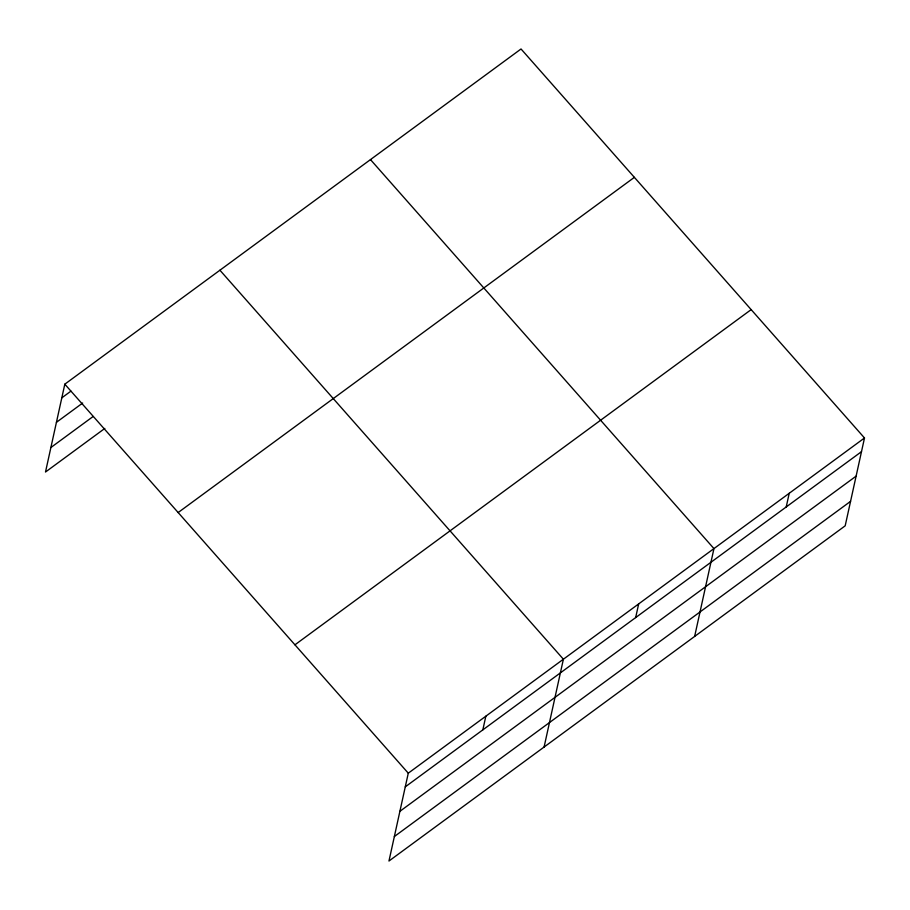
<?xml version="1.0" encoding="UTF-8"?>
<svg xmlns="http://www.w3.org/2000/svg" width="910" height="910" viewBox="0 0 910 910"><rect width="100%" height="100%" fill="white"/><g stroke="black" fill="none" stroke-linecap="round" stroke-linejoin="round"><path stroke-width="1.36" d="M864.5 437.983L408.283 773.182L388.968 861.019L845.185 525.821L864.5 437.983L521.032 48.981L64.815 384.179L45.5 472.017L104.809 428.439M482.835 729.865L485.838 716.204M544.089 747.053L563.392 659.215L219.924 270.213M635.669 617.571L638.672 603.91M694.637 636.443L713.952 548.605L370.472 159.591M786.217 506.961L789.22 493.288M61.812 397.841L70.934 391.141M56.431 422.32L82.662 403.039M50.88 447.538L93.082 416.53M178.155 512.546L634.372 177.348M294.942 644.815L751.159 309.616M405.28 786.854L861.497 451.656M399.899 811.322L856.117 476.135M394.349 836.54L850.566 501.353M64.815 384.179L408.283 773.182"/></g></svg>
